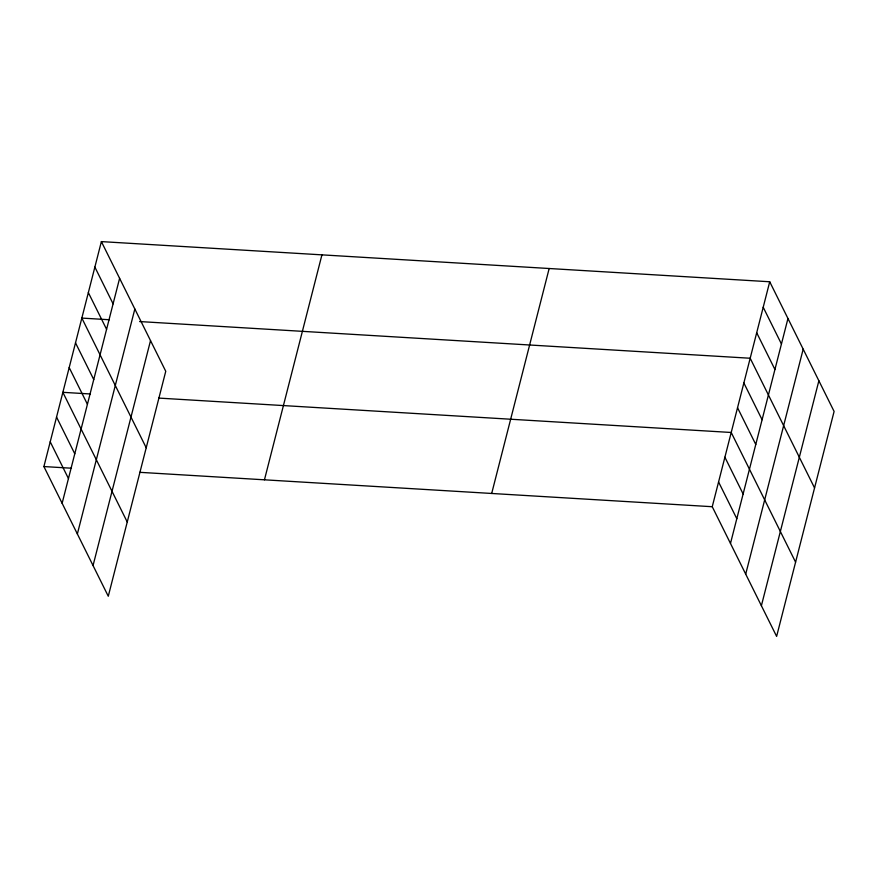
<?xml version="1.0" encoding="UTF-8"?>
<svg xmlns="http://www.w3.org/2000/svg" width="878" height="878" viewBox="0 0 878 878"><rect width="100%" height="100%" fill="white"/><g stroke="black" fill="none" stroke-linecap="round" stroke-linejoin="round"><path stroke-width="1.32" d="M101.376 241.604L165.755 371.284L108.279 596.239L43.9 466.558L101.376 241.604L769.721 281.761L834.1 411.442L776.624 636.396L712.245 506.716L769.721 281.761M62.129 503.292L119.606 278.337M77.363 533.956L134.839 309.012M93.046 565.564L150.522 340.62M264.454 479.805L321.93 254.861M491.691 493.458L549.167 268.514M730.485 543.438L787.961 318.494M745.707 574.113L803.183 349.17M761.391 605.721L818.878 380.767M109.41 319.746L81.841 318.088L146.209 447.769M139.602 321.557L750.185 358.246L814.554 487.927M90.434 393.981L62.865 392.323L127.244 522.004M158.698 398.085L731.22 432.481L795.589 562.161M43.9 466.558L71.469 468.215M139.734 472.32L712.245 506.716M763.212 307.256L781.442 343.989M756.693 332.751L774.934 369.484M743.864 382.984L762.093 419.717M737.542 407.732L755.771 444.466M724.888 457.219L743.128 493.952M718.566 481.967L736.807 518.7M94.868 267.099L113.097 303.832M88.349 292.594L106.578 329.327M75.508 342.837L93.748 379.559M69.186 367.575L87.427 404.308M56.543 417.072L74.773 453.794M50.222 441.81L68.451 478.543"/></g></svg>
